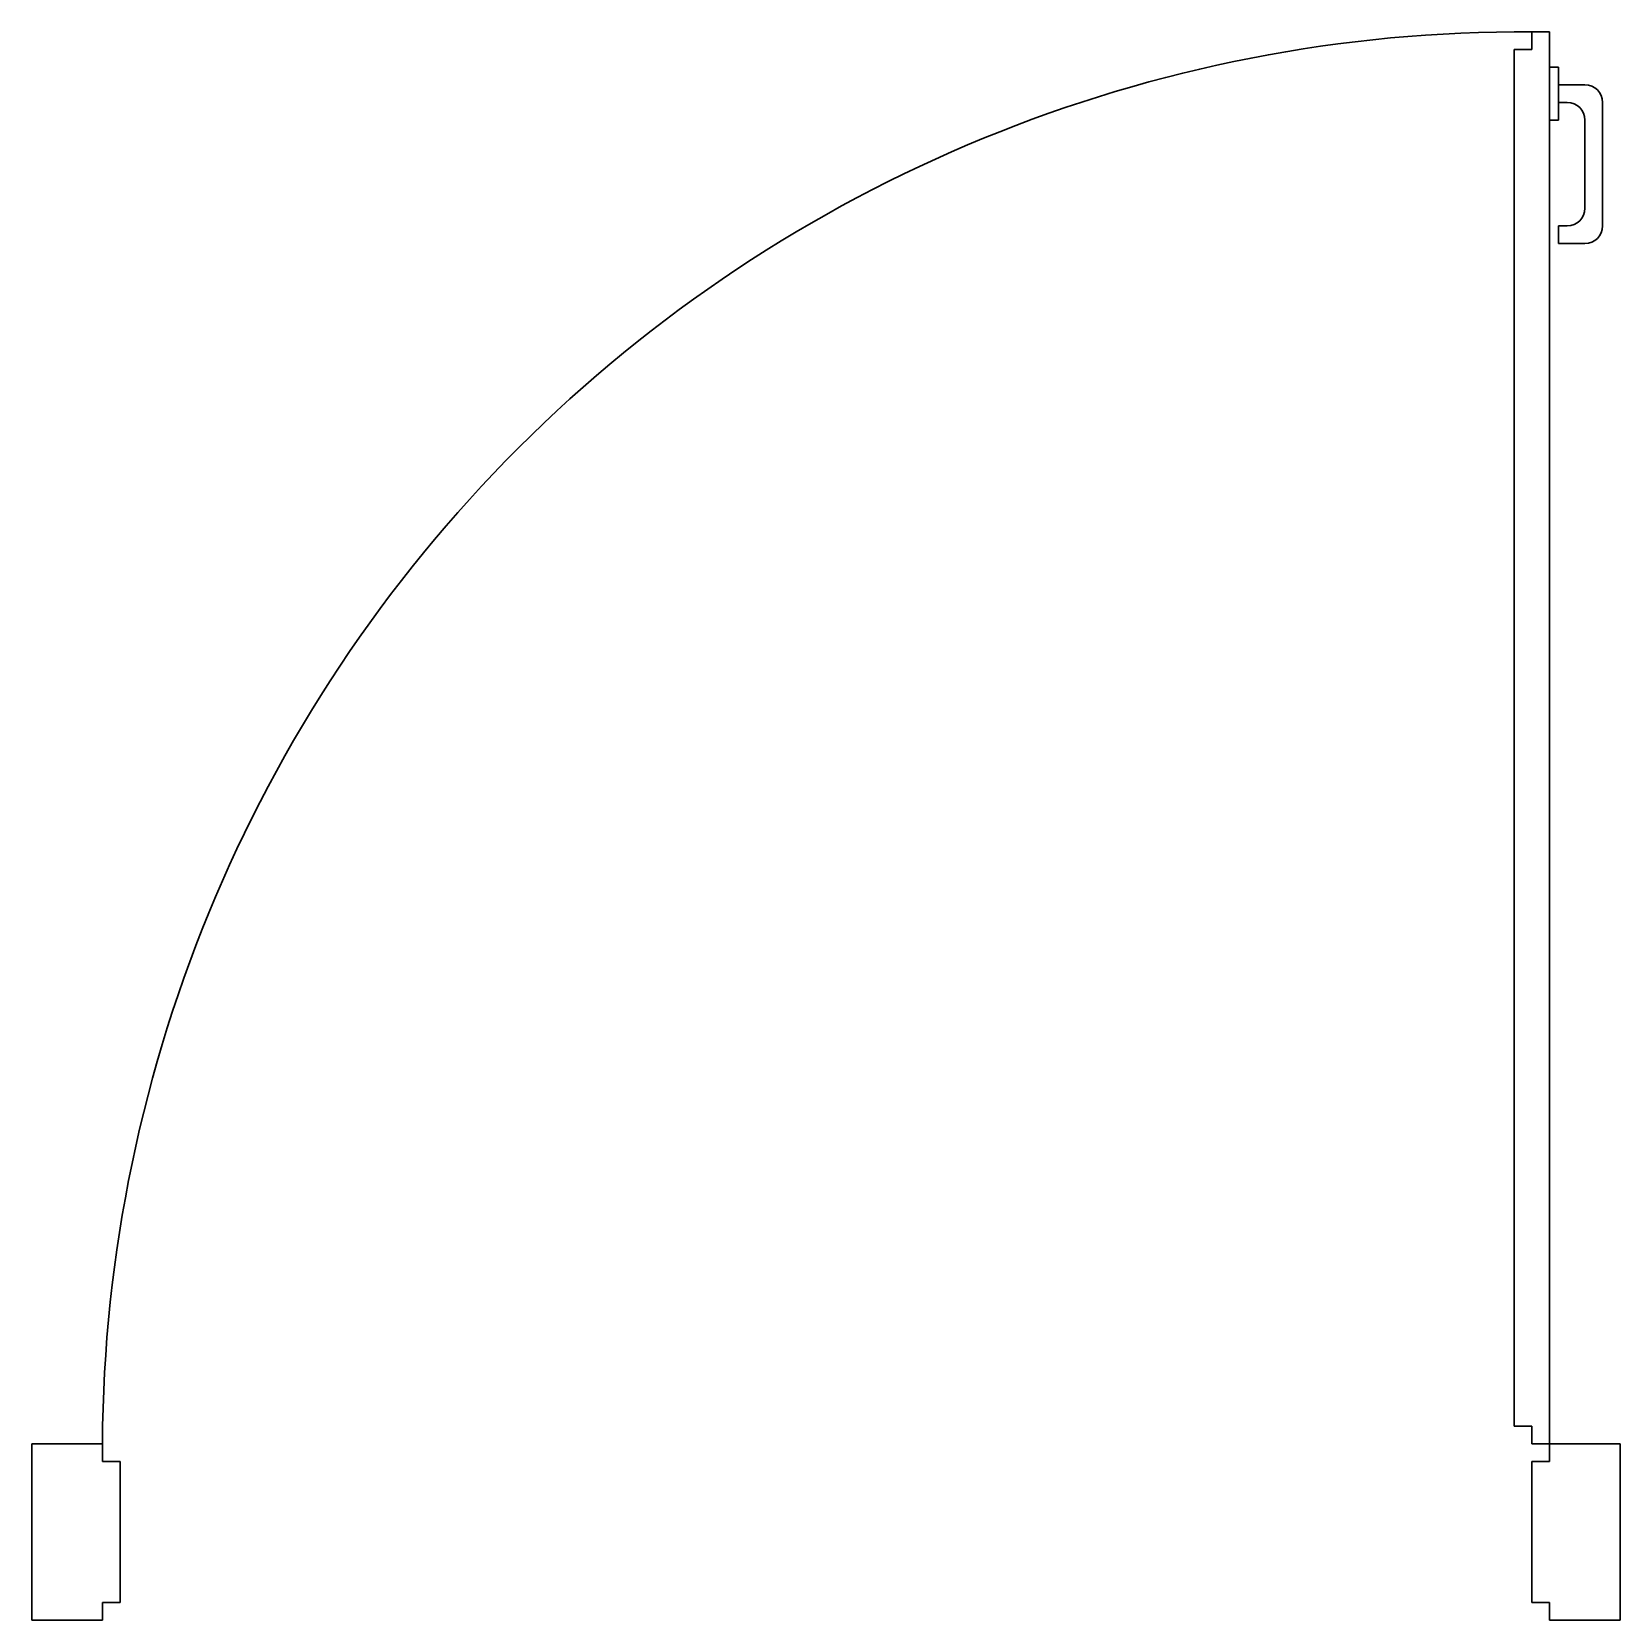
# Model space of a CAD drawing. Header units: inches. Extents: x -104198.7 to -104108.7, y 45291.1 to 45381.1.
import ezdxf

# ---------------------------------------------------------------- set-up
doc = ezdxf.new("R2010")
doc.units = ezdxf.units.IN
doc.header["$MEASUREMENT"] = 0
doc.layers.get('0').update_dxf_attribs({"lineweight": 30})

msp = doc.modelspace()

# ---------------------------------------------------------------- linework, layer by layer
for p, q in [((-104112.678, 45381.131), (-104113.678, 45381.131)), ((-104113.678, 45381.131), (-104113.678, 45380.131)), ((-104112.678, 45301.131), (-104112.678, 45381.131)), ((-104113.678, 45380.131), (-104114.678, 45380.131)), ((-104114.678, 45302.131), (-104114.678, 45380.131)), ((-104112.178, 45379.131), (-104112.678, 45379.131)), ((-104112.178, 45376.131), (-104112.178, 45379.131)), ((-104110.678, 45378.131), (-104112.178, 45378.131)), ((-104111.678, 45377.131), (-104112.178, 45377.131)), ((-104109.678, 45370.131), (-104109.678, 45377.131)), ((-104112.178, 45376.131), (-104112.678, 45376.131)), ((-104110.678, 45371.131), (-104110.678, 45376.131)), ((-104111.678, 45370.131), (-104112.178, 45370.131)), ((-104112.178, 45370.131), (-104112.178, 45369.131)), ((-104110.678, 45369.131), (-104112.178, 45369.131)), ((-104113.678, 45302.131), (-104114.678, 45302.131)), ((-104113.678, 45301.131), (-104113.678, 45302.131)), ((-104198.678, 45291.131), (-104198.678, 45301.131)), ((-104198.678, 45301.131), (-104194.678, 45301.131)), ((-104194.678, 45301.131), (-104194.678, 45300.131)), ((-104108.678, 45301.131), (-104113.678, 45301.131)), ((-104112.678, 45301.131), (-104113.678, 45301.131)), ((-104112.678, 45301.131), (-104112.678, 45300.131)), ((-104108.678, 45291.131), (-104108.678, 45301.131)), ((-104194.678, 45300.131), (-104193.678, 45300.131)), ((-104193.678, 45300.131), (-104193.678, 45292.131)), ((-104112.678, 45300.131), (-104113.678, 45300.131)), ((-104113.678, 45300.131), (-104113.678, 45292.131)), ((-104194.678, 45292.131), (-104193.678, 45292.131)), ((-104194.678, 45292.131), (-104194.678, 45291.131)), ((-104113.678, 45292.131), (-104112.678, 45292.131)), ((-104112.678, 45292.131), (-104112.678, 45291.131)), ((-104198.678, 45291.131), (-104194.678, 45291.131)), ((-104112.678, 45291.131), (-104108.678, 45291.131))]:
    msp.add_line(p, q)
for centre, radius, start, end in [((-104114.178, 45300.631), 80.502, 89.64413, 180.35587), ((-104110.678, 45377.131), 1, 0, 90), ((-104111.678, 45376.131), 1, 0, 90), ((-104111.678, 45371.131), 1, 270, 360), ((-104110.678, 45370.131), 1, 270, 0)]:
    msp.add_arc(centre, radius, start, end)

doc.saveas('drawing.dxf')
